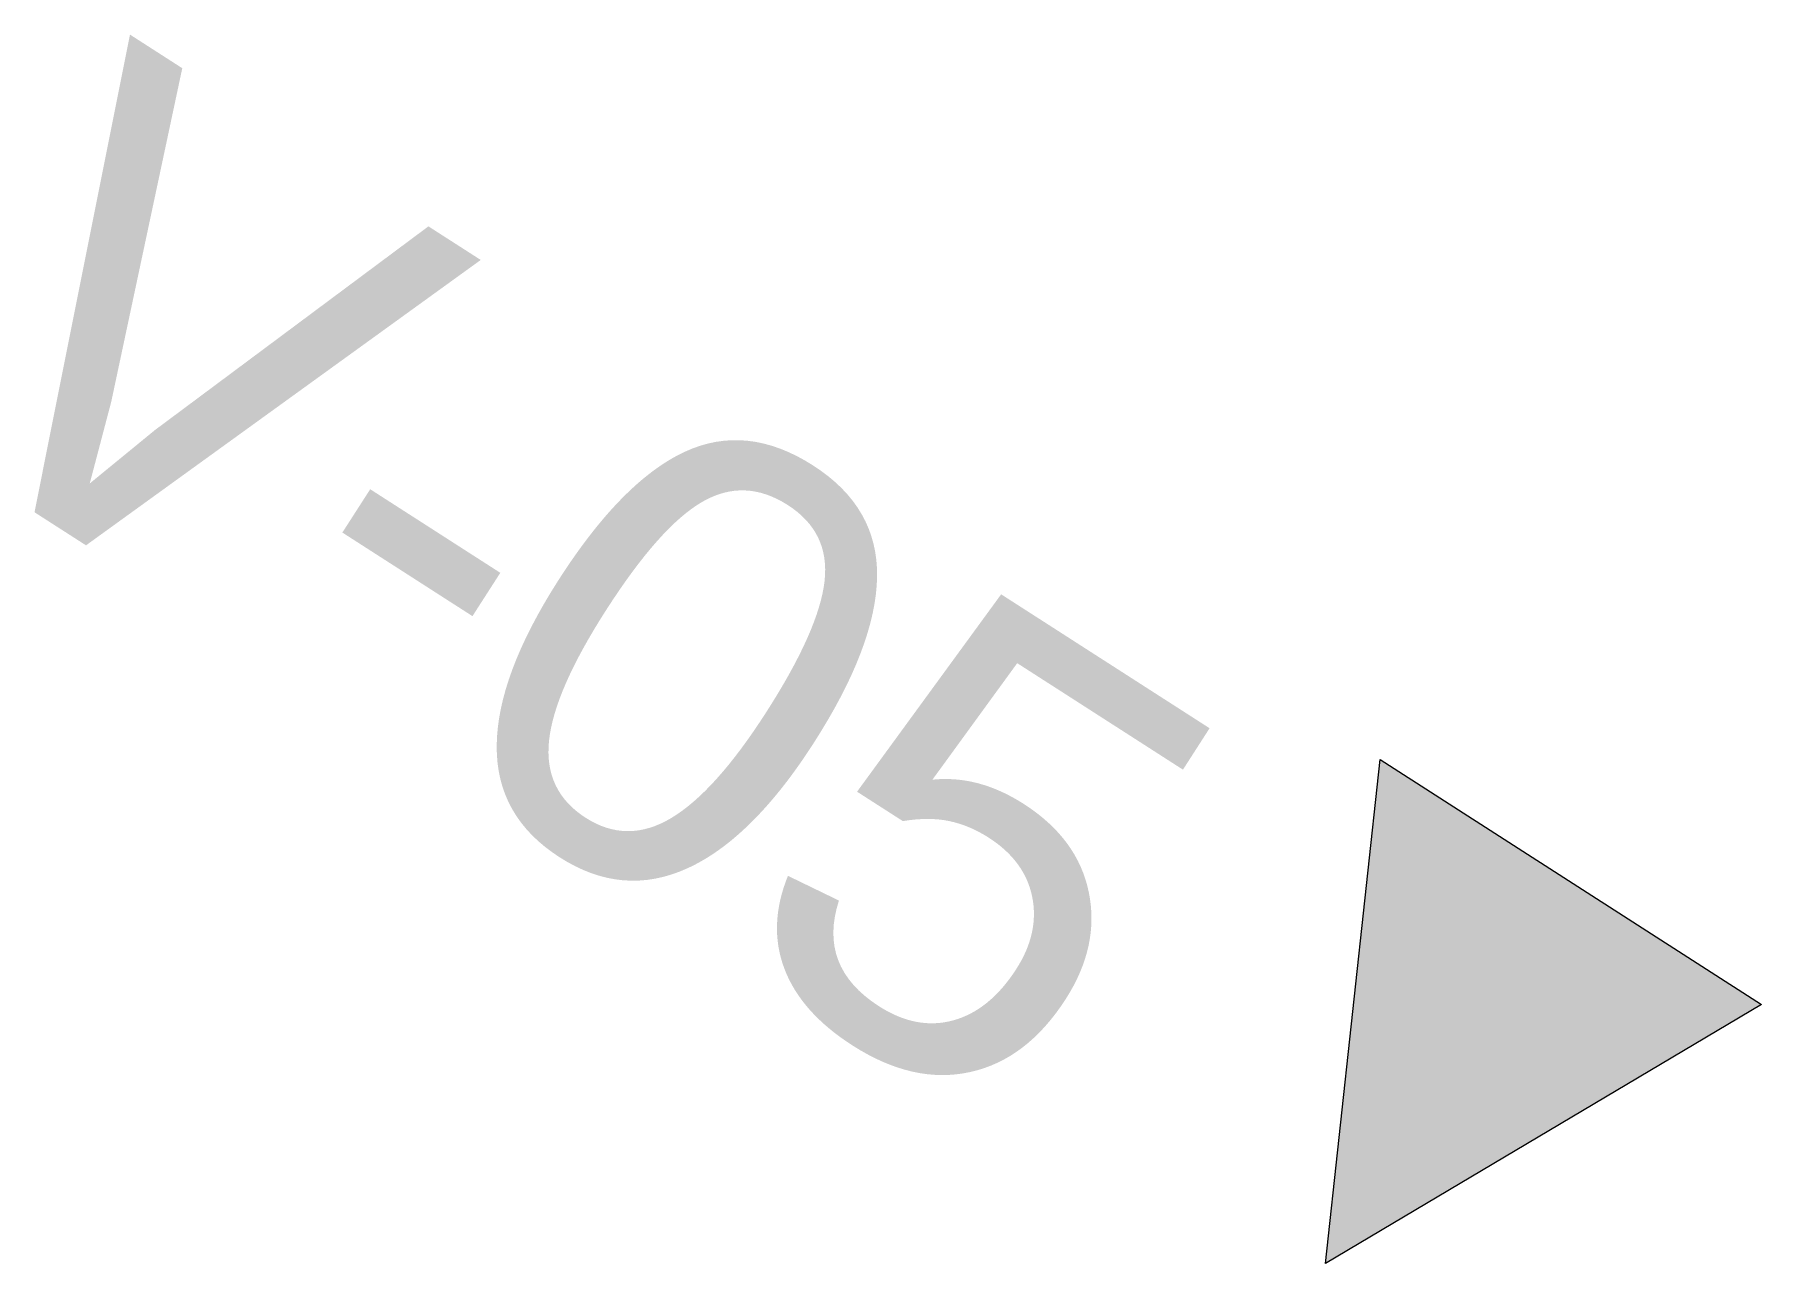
# Model space of a CAD drawing. Header units: millimetres. Extents: x 776525 to 792409, y -93045 to -59003.
# Drawn here: x 778749 to 779891, y -83339 to -82526 of the extents above; entities that cross this region are included whole.
import ezdxf

# ---------------------------------------------------------------- set-up
doc = ezdxf.new("R2010")
doc.units = ezdxf.units.MM
doc.header["$MEASUREMENT"] = 0
doc.layers.add('Marker - Elevation', color=7, linetype='Continuous')
doc.layers.add('Marker - Elevation_Pen_No__1', color=7, linetype='Continuous', lineweight=13)
doc.styles.add('GENERATED_STYLE_1', font='')
doc.styles.get('GENERATED_STYLE_1').set_extended_font_data('Arial')

msp = doc.modelspace()

# ---------------------------------------------------------------- hatches: boundary and pattern name
at = {"layer": 'Marker - Elevation', "linetype": 'Continuous', "lineweight": 0, "true_color": 0x000000}
msp.add_hatch(color=18, dxfattribs=at).paths.add_polyline_path([(779638.8, -83005.7), (779602.8, -83339.2), (779891.2, -83167.9)])

# ---------------------------------------------------------------- linework, layer by layer
at = {"layer": 'Marker - Elevation_Pen_No__1', "color": 7, "linetype": 'Continuous', "lineweight": 13, "flags": 128}
msp.add_lwpolyline([(779638.8, -83005.7), (779891.2, -83167.9), (779602.8, -83339.2)], close=True, dxfattribs=at)

# ---------------------------------------------------------------- texts
at = {"layer": 'Marker - Elevation_Pen_No__1', "color": 7, "lineweight": 13, "insert": (778645.8, -82781.2), "char_height": 300, "attachment_point": 7, "rotation": 327.2802, "style": 'GENERATED_STYLE_1'}
msp.add_mtext('\\A1;{\\pql;\\pt0;\\fArial|b0|i0|c0|p34;V-05}', dxfattribs=at)

doc.saveas('drawing.dxf')
